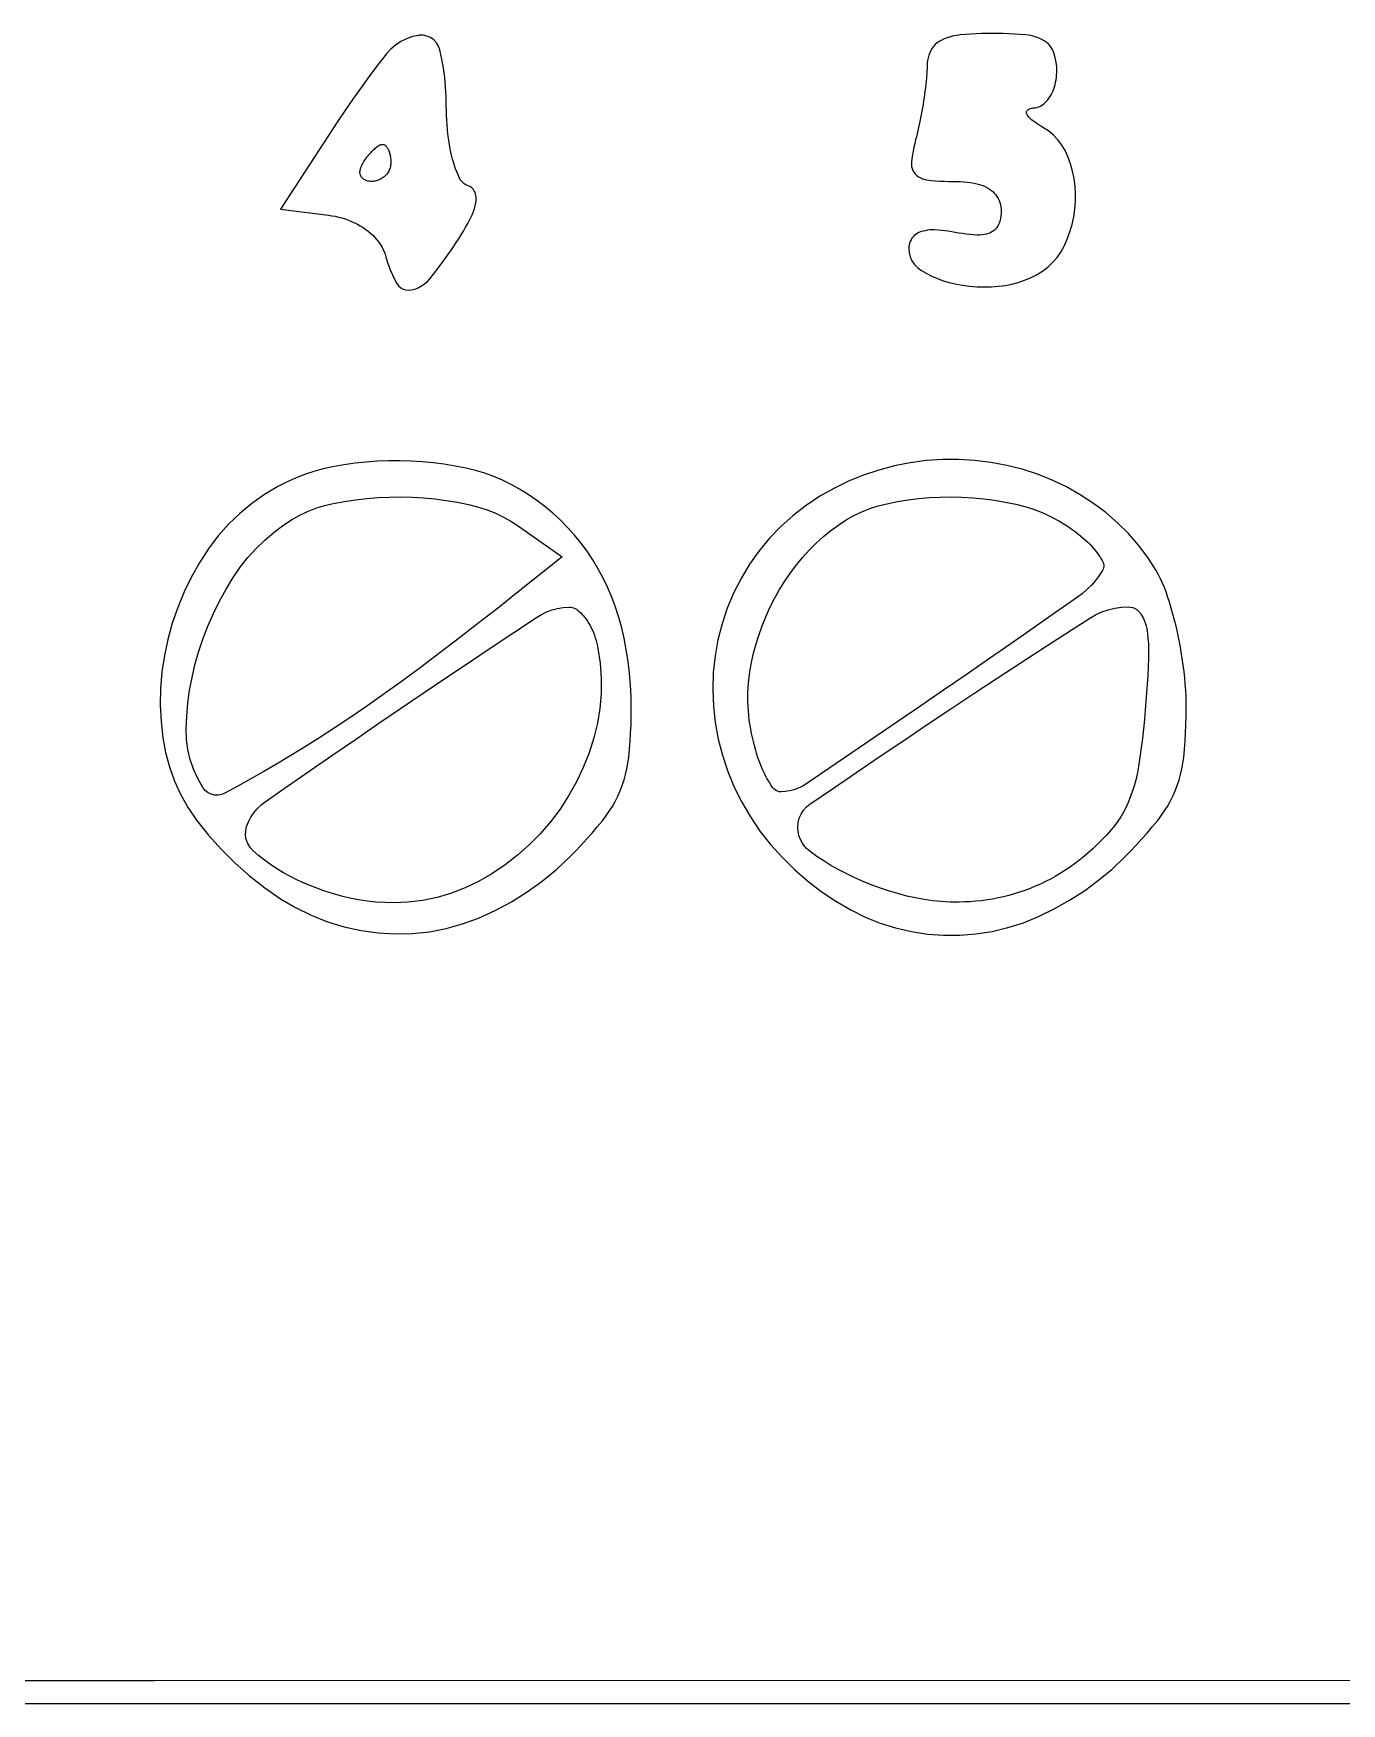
# Model space of a CAD drawing. Header units: millimetres. Extents: x -134 to 134, y -49 to 49.
# Drawn here: x -51.9 to -44.63, y -21.98 to -12.7 of the extents above; entities that cross this region are included whole.
import ezdxf

# ---------------------------------------------------------------- set-up
doc = ezdxf.new("R2010")
doc.units = ezdxf.units.MM
doc.header["$LTSCALE"] = 10
doc.header["$MEASUREMENT"] = 0

# ---------------------------------------------------------------- blocks, each defined once
blk = doc.blocks.new('DT0B-ULTRA_v_1')
at = {"color": 7, "linetype": 'Continuous', "lineweight": -3}
for points in [[(133.5877, -21.8448, 0), (0, -21.8448, 0), (-8.5374, -21.845, 0), (-17.0748, -21.8455, 0), (-25.6122, -21.8462, 0), (-34.1495, -21.8473, 0), (-42.6869, -21.8487, 0), (-51.2243, -21.8504, 0), (-51.2243, -21.8504, 0), (-51.2243, -21.8504, 0), (-58.4113, -21.8522, 0), (-65.5983, -21.8544, 0), (-72.7853, -21.857, 0), (-79.9723, -21.8601, 0)], [(-79.9723, -21.9735, 0), (-72.7853, -21.9752, 0), (-65.5983, -21.9764, 0), (-58.4113, -21.9772, 0), (-51.2243, -21.9776, 0), (-51.2243, -21.9776, 0), (-51.2243, -21.9776, 0), (-51.2243, -21.9776, 0), (-42.6869, -21.9777, 0), (-34.1495, -21.9774, 0), (-25.6122, -21.9768, 0), (-17.0748, -21.9759, 0), (-8.5374, -21.9748, 0), (0, -21.9733, 0), (0, -21.9733, 0), (133.5877, -21.9475, 0)], [(-50.2034, -13.184, 0), (-50.5221, -13.6723, 0), (-50.2553, -13.706, 0), (-50.2364, -13.7087, 0), (-50.2175, -13.7122, 0), (-50.1989, -13.7164, 0), (-50.1804, -13.7214, 0), (-50.1621, -13.727, 0), (-50.1441, -13.7334, 0), (-50.1272, -13.7402, 0), (-50.1106, -13.7477, 0), (-50.0943, -13.756, 0), (-50.0785, -13.765, 0), (-50.063, -13.7747, 0), (-50.048, -13.7851, 0), (-50.0347, -13.7952, 0), (-50.0219, -13.8061, 0), (-50.0097, -13.8175, 0), (-49.998, -13.8296, 0), (-49.9869, -13.8422, 0), (-49.9765, -13.8553, 0), (-49.9677, -13.8678, 0), (-49.9597, -13.8808, 0), (-49.9526, -13.8943, 0), (-49.9464, -13.9083, 0), (-49.9411, -13.9226, 0), (-49.9367, -13.9373, 0), (-49.9294, -13.9631, 0), (-49.9208, -13.9886, 0), (-49.911, -14.0137, 0), (-49.9002, -14.0383, 0), (-49.8882, -14.0624, 0), (-49.8751, -14.0859, 0), (-49.8659, -14.0984, 0), (-49.8543, -14.1088, 0), (-49.8409, -14.1165, 0), (-49.8261, -14.1214, 0), (-49.8106, -14.1231, 0), (-49.7952, -14.1215, 0), (-49.7754, -14.1163, 0), (-49.7564, -14.1089, 0), (-49.7383, -14.0993, 0), (-49.7215, -14.0877, 0), (-49.7061, -14.0742, 0), (-49.6924, -14.0591, 0), (-49.6665, -14.0265, 0), (-49.6411, -13.9935, 0), (-49.6163, -13.9601, 0), (-49.5921, -13.9263, 0), (-49.5684, -13.8921, 0), (-49.5453, -13.8575, 0), (-49.5319, -13.8367, 0), (-49.5188, -13.8157, 0), (-49.506, -13.7945, 0), (-49.4936, -13.7731, 0), (-49.4814, -13.7516, 0), (-49.4696, -13.7299, 0), (-49.4623, -13.7153, 0), (-49.4557, -13.7004, 0), (-49.4498, -13.6852, 0), (-49.4447, -13.6697, 0), (-49.4403, -13.6539, 0), (-49.4367, -13.638, 0), (-49.4352, -13.6277, 0), (-49.4347, -13.6174, 0), (-49.4352, -13.607, 0), (-49.4368, -13.5967, 0), (-49.4393, -13.5866, 0), (-49.4429, -13.5769, 0), (-49.447, -13.5687, 0), (-49.4523, -13.5611, 0), (-49.4585, -13.5544, 0), (-49.4657, -13.5487, 0), (-49.4736, -13.544, 0), (-49.4821, -13.5405, 0), (-49.4918, -13.5365, 0), (-49.501, -13.5312, 0), (-49.5093, -13.5247, 0), (-49.5166, -13.5171, 0), (-49.5229, -13.5086, 0), (-49.5279, -13.4994, 0), (-49.5355, -13.4823, 0), (-49.5425, -13.4651, 0), (-49.5491, -13.4476, 0), (-49.5552, -13.43, 0), (-49.5607, -13.4122, 0), (-49.5658, -13.3943, 0), (-49.5716, -13.3715, 0), (-49.5769, -13.3485, 0), (-49.5815, -13.3254, 0), (-49.5856, -13.3021, 0), (-49.5891, -13.2788, 0), (-49.592, -13.2554, 0), (-49.5946, -13.2293, 0), (-49.5968, -13.2032, 0), (-49.5985, -13.177, 0), (-49.5997, -13.1508, 0), (-49.6004, -13.1246, 0), (-49.6006, -13.0983, 0), (-49.6016, -13.046, 0), (-49.6046, -12.9937, 0), (-49.6096, -12.9415, 0), (-49.6166, -12.8896, 0), (-49.6255, -12.838, 0), (-49.6364, -12.7868, 0), (-49.6436, -12.7661, 0), (-49.6549, -12.7473, 0), (-49.6699, -12.7313, 0), (-49.6879, -12.7187, 0), (-49.7081, -12.7102, 0), (-49.7296, -12.706, 0), (-49.7515, -12.7064, 0), (-49.7533, -12.7067, 0), (-49.7879, -12.7138, 0), (-49.8214, -12.7253, 0), (-49.8531, -12.7409, 0), (-49.8826, -12.7604, 0), (-49.9094, -12.7834, 0), (-49.9331, -12.8096, 0), (-49.9806, -12.8702, 0), (-50.0271, -12.9315, 0), (-50.0727, -12.9936, 0), (-50.1172, -13.0564, 0), (-50.1608, -13.1199, 0), (-50.2034, -13.184, 0)], [(-46.9293, -12.8756, 0), (-46.9295, -12.8899, 0), (-46.93, -12.9041, 0), (-46.9307, -12.9183, 0), (-46.9316, -12.9326, 0), (-46.9328, -12.9468, 0), (-46.9342, -12.9609, 0), (-46.9362, -12.9793, 0), (-46.9384, -12.9976, 0), (-46.9407, -13.0159, 0), (-46.9431, -13.0341, 0), (-46.9457, -13.0524, 0), (-46.9485, -13.0706, 0), (-46.9515, -13.0898, 0), (-46.9547, -13.1089, 0), (-46.958, -13.128, 0), (-46.9614, -13.147, 0), (-46.9651, -13.1661, 0), (-46.9688, -13.1851, 0), (-46.9723, -13.2022, 0), (-46.976, -13.2192, 0), (-46.9799, -13.2361, 0), (-46.984, -13.2531, 0), (-46.9882, -13.27, 0), (-46.9927, -13.2868, 0), (-46.9979, -13.3073, 0), (-47.0025, -13.328, 0), (-47.0066, -13.3488, 0), (-47.0102, -13.3697, 0), (-47.0132, -13.3906, 0), (-47.0157, -13.4117, 0), (-47.0161, -13.4233, 0), (-47.0148, -13.4349, 0), (-47.012, -13.4462, 0), (-47.0077, -13.457, 0), (-47.0019, -13.467, 0), (-46.9947, -13.4762, 0), (-46.9859, -13.4849, 0), (-46.9762, -13.4925, 0), (-46.9655, -13.4989, 0), (-46.9542, -13.5039, 0), (-46.9424, -13.5075, 0), (-46.9303, -13.5097, 0), (-46.9062, -13.5123, 0), (-46.8822, -13.5144, 0), (-46.8581, -13.516, 0), (-46.834, -13.5172, 0), (-46.8098, -13.5179, 0), (-46.7857, -13.5181, 0), (-46.7659, -13.5184, 0), (-46.7461, -13.5192, 0), (-46.7263, -13.5206, 0), (-46.7066, -13.5226, 0), (-46.687, -13.5251, 0), (-46.6674, -13.5281, 0), (-46.6528, -13.5311, 0), (-46.6383, -13.535, 0), (-46.6242, -13.5399, 0), (-46.6104, -13.5456, 0), (-46.5969, -13.5522, 0), (-46.584, -13.5597, 0), (-46.5739, -13.5665, 0), (-46.5645, -13.5742, 0), (-46.5558, -13.5827, 0), (-46.5479, -13.592, 0), (-46.5408, -13.6018, 0), (-46.5346, -13.6123, 0), (-46.5292, -13.6236, 0), (-46.5247, -13.6352, 0), (-46.5212, -13.6472, 0), (-46.5187, -13.6594, 0), (-46.5172, -13.6718, 0), (-46.5167, -13.6843, 0), (-46.5171, -13.697, 0), (-46.5184, -13.7096, 0), (-46.5205, -13.7222, 0), (-46.5235, -13.7345, 0), (-46.5273, -13.7467, 0), (-46.5319, -13.7585, 0), (-46.5366, -13.7678, 0), (-46.5424, -13.7764, 0), (-46.5492, -13.7842, 0), (-46.5569, -13.7912, 0), (-46.5654, -13.7971, 0), (-46.5745, -13.802, 0), (-46.5866, -13.807, 0), (-46.5991, -13.8109, 0), (-46.6119, -13.8138, 0), (-46.6249, -13.8158, 0), (-46.638, -13.8166, 0), (-46.6511, -13.8164, 0), (-46.6716, -13.815, 0), (-46.6921, -13.8132, 0), (-46.7126, -13.8109, 0), (-46.733, -13.8082, 0), (-46.7534, -13.805, 0), (-46.7737, -13.8013, 0), (-46.7924, -13.798, 0), (-46.8112, -13.7951, 0), (-46.8301, -13.7926, 0), (-46.849, -13.7905, 0), (-46.8679, -13.7889, 0), (-46.8869, -13.7878, 0), (-46.9003, -13.7876, 0), (-46.9138, -13.7882, 0), (-46.9271, -13.7896, 0), (-46.9404, -13.792, 0), (-46.9534, -13.7951, 0), (-46.9662, -13.7991, 0), (-46.9754, -13.8028, 0), (-46.9841, -13.8075, 0), (-46.9923, -13.813, 0), (-46.9999, -13.8193, 0), (-47.0068, -13.8264, 0), (-47.0129, -13.8342, 0), (-47.0182, -13.8426, 0), (-47.0226, -13.8515, 0), (-47.0261, -13.8608, 0), (-47.0286, -13.8704, 0), (-47.0302, -13.8803, 0), (-47.0307, -13.8902, 0), (-47.0286, -13.9141, 0), (-47.0227, -13.9373, 0), (-47.0129, -13.9592, 0), (-46.9996, -13.9791, 0), (-46.9831, -13.9965, 0), (-46.9639, -14.011, 0), (-46.9342, -14.0284, 0), (-46.9034, -14.0441, 0), (-46.8718, -14.058, 0), (-46.8394, -14.0699, 0), (-46.8064, -14.0799, 0), (-46.7728, -14.0879, 0), (-46.733, -14.0951, 0), (-46.6929, -14.1003, 0), (-46.6525, -14.1035, 0), (-46.6121, -14.1047, 0), (-46.5716, -14.1038, 0), (-46.5313, -14.1009, 0), (-46.4947, -14.0962, 0), (-46.4585, -14.089, 0), (-46.4228, -14.0795, 0), (-46.3878, -14.0677, 0), (-46.3537, -14.0536, 0), (-46.3206, -14.0372, 0), (-46.2886, -14.0179, 0), (-46.2588, -13.9953, 0), (-46.2315, -13.9698, 0), (-46.207, -13.9416, 0), (-46.1856, -13.9109, 0), (-46.1675, -13.8783, 0), (-46.1499, -13.8389, 0), (-46.1351, -13.7985, 0), (-46.1231, -13.7572, 0), (-46.1139, -13.7151, 0), (-46.1076, -13.6725, 0), (-46.1043, -13.6296, 0), (-46.104, -13.5871, 0), (-46.1066, -13.5447, 0), (-46.1121, -13.5026, 0), (-46.1206, -13.461, 0), (-46.132, -13.4201, 0), (-46.1462, -13.3801, 0), (-46.1613, -13.3471, 0), (-46.1801, -13.3161, 0), (-46.2021, -13.2873, 0), (-46.2272, -13.2611, 0), (-46.2551, -13.2379, 0), (-46.2854, -13.2179, 0), (-46.296, -13.2116, 0), (-46.3065, -13.2051, 0), (-46.3169, -13.1983, 0), (-46.3272, -13.1914, 0), (-46.3373, -13.1843, 0), (-46.3473, -13.177, 0), (-46.353, -13.1723, 0), (-46.3584, -13.1671, 0), (-46.3633, -13.1616, 0), (-46.3678, -13.1557, 0), (-46.3718, -13.1494, 0), (-46.3753, -13.1428, 0), (-46.3765, -13.1393, 0), (-46.377, -13.1357, 0), (-46.3767, -13.132, 0), (-46.3756, -13.1284, 0), (-46.3738, -13.1251, 0), (-46.3714, -13.1223, 0), (-46.3693, -13.1206, 0), (-46.3644, -13.1175, 0), (-46.3592, -13.115, 0), (-46.3538, -13.1129, 0), (-46.3482, -13.1114, 0), (-46.3425, -13.1105, 0), (-46.3368, -13.11, 0), (-46.328, -13.1094, 0), (-46.3194, -13.1078, 0), (-46.3109, -13.1054, 0), (-46.3028, -13.1021, 0), (-46.295, -13.098, 0), (-46.2877, -13.0931, 0), (-46.2796, -13.0866, 0), (-46.272, -13.0797, 0), (-46.2647, -13.0722, 0), (-46.258, -13.0644, 0), (-46.2517, -13.0561, 0), (-46.246, -13.0474, 0), (-46.2399, -13.0369, 0), (-46.2343, -13.026, 0), (-46.2293, -13.0149, 0), (-46.2249, -13.0035, 0), (-46.2211, -12.9919, 0), (-46.2178, -12.9802, 0), (-46.2149, -12.9672, 0), (-46.2125, -12.9542, 0), (-46.2107, -12.941, 0), (-46.2093, -12.9278, 0), (-46.2085, -12.9146, 0), (-46.2083, -12.9013, 0), (-46.2088, -12.8838, 0), (-46.2103, -12.8663, 0), (-46.2129, -12.849, 0), (-46.2164, -12.8318, 0), (-46.221, -12.8149, 0), (-46.2265, -12.7983, 0), (-46.232, -12.7856, 0), (-46.2389, -12.7736, 0), (-46.2472, -12.7625, 0), (-46.2567, -12.7525, 0), (-46.2674, -12.7436, 0), (-46.2789, -12.7361, 0), (-46.2948, -12.7278, 0), (-46.3112, -12.7206, 0), (-46.328, -12.7147, 0), (-46.3453, -12.7099, 0), (-46.3628, -12.7064, 0), (-46.3805, -12.7042, 0), (-46.4117, -12.7016, 0), (-46.443, -12.6995, 0), (-46.4742, -12.6978, 0), (-46.5055, -12.6967, 0), (-46.5368, -12.6959, 0), (-46.5681, -12.6957, 0), (-46.5977, -12.6959, 0), (-46.6272, -12.6967, 0), (-46.6568, -12.6978, 0), (-46.6864, -12.6995, 0), (-46.7159, -12.7016, 0), (-46.7453, -12.7042, 0), (-46.7636, -12.7065, 0), (-46.7817, -12.7099, 0), (-46.7995, -12.7144, 0), (-46.817, -12.72, 0), (-46.8342, -12.7267, 0), (-46.8509, -12.7344, 0), (-46.8626, -12.741, 0), (-46.8736, -12.7488, 0), (-46.8838, -12.7578, 0), (-46.8929, -12.7677, 0), (-46.901, -12.7785, 0), (-46.9079, -12.7902, 0), (-46.9142, -12.8035, 0), (-46.9195, -12.8174, 0), (-46.9237, -12.8316, 0), (-46.9267, -12.8461, 0), (-46.9286, -12.8608, 0), (-46.9293, -12.8756, 0)], [(-49.909, -13.4153, 0), (-49.9093, -13.422, 0), (-49.91, -13.4287, 0), (-49.9112, -13.4354, 0), (-49.9128, -13.4419, 0), (-49.9149, -13.4483, 0), (-49.9174, -13.4545, 0), (-49.9204, -13.4607, 0), (-49.9238, -13.4667, 0), (-49.9275, -13.4724, 0), (-49.9317, -13.4779, 0), (-49.9362, -13.483, 0), (-49.941, -13.4879, 0), (-49.9463, -13.4926, 0), (-49.9518, -13.4969, 0), (-49.9576, -13.5008, 0), (-49.9637, -13.5044, 0), (-49.9699, -13.5075, 0), (-49.9764, -13.5103, 0), (-49.983, -13.5127, 0), (-49.9898, -13.5146, 0), (-49.9968, -13.5161, 0), (-50.0038, -13.5172, 0), (-50.0108, -13.5179, 0), (-50.0179, -13.5181, 0), (-50.0242, -13.5179, 0), (-50.0304, -13.5172, 0), (-50.0366, -13.5161, 0), (-50.0427, -13.5145, 0), (-50.0486, -13.5125, 0), (-50.0544, -13.5101, 0), (-50.059, -13.5076, 0), (-50.0634, -13.5045, 0), (-50.0673, -13.501, 0), (-50.0708, -13.497, 0), (-50.0737, -13.4926, 0), (-50.0761, -13.4879, 0), (-50.0781, -13.4826, 0), (-50.0796, -13.4771, 0), (-50.0804, -13.4715, 0), (-50.0807, -13.4658, 0), (-50.0803, -13.4602, 0), (-50.0793, -13.4546, 0), (-50.0776, -13.4477, 0), (-50.0754, -13.4409, 0), (-50.0729, -13.4343, 0), (-50.07, -13.4278, 0), (-50.0668, -13.4215, 0), (-50.0632, -13.4153, 0), (-50.059, -13.4085, 0), (-50.0545, -13.4018, 0), (-50.05, -13.3952, 0), (-50.0453, -13.3887, 0), (-50.0405, -13.3823, 0), (-50.0356, -13.376, 0), (-50.0308, -13.3701, 0), (-50.0259, -13.3644, 0), (-50.0209, -13.3588, 0), (-50.0158, -13.3533, 0), (-50.0105, -13.3479, 0), (-50.0051, -13.3427, 0), (-50.0005, -13.3385, 0), (-49.9958, -13.3344, 0), (-49.991, -13.3304, 0), (-49.9861, -13.3266, 0), (-49.9811, -13.3228, 0), (-49.976, -13.3192, 0), (-49.9728, -13.3172, 0), (-49.9693, -13.3156, 0), (-49.9657, -13.3142, 0), (-49.962, -13.3133, 0), (-49.9582, -13.3127, 0), (-49.9544, -13.3125, 0), (-49.9511, -13.3127, 0), (-49.948, -13.3134, 0), (-49.9449, -13.3145, 0), (-49.942, -13.316, 0), (-49.9394, -13.3179, 0), (-49.937, -13.3202, 0), (-49.9341, -13.3236, 0), (-49.9313, -13.3271, 0), (-49.9288, -13.3308, 0), (-49.9264, -13.3347, 0), (-49.9243, -13.3386, 0), (-49.9224, -13.3427, 0), (-49.9201, -13.3481, 0), (-49.9181, -13.3535, 0), (-49.9163, -13.359, 0), (-49.9148, -13.3646, 0), (-49.9135, -13.3703, 0), (-49.9124, -13.3759, 0), (-49.9114, -13.3825, 0), (-49.9105, -13.389, 0), (-49.9099, -13.3956, 0), (-49.9094, -13.4021, 0), (-49.9091, -13.4087, 0), (-49.909, -13.4153, 0)], [(-50.5368, -15.214, 0), (-50.6111, -15.2581, 0), (-50.6817, -15.3079, 0), (-50.7483, -15.363, 0), (-50.8104, -15.423, 0), (-50.8677, -15.4877, 0), (-50.9198, -15.5566, 0), (-50.9707, -15.6346, 0), (-51.0168, -15.7156, 0), (-51.0577, -15.7993, 0), (-51.0934, -15.8854, 0), (-51.1237, -15.9735, 0), (-51.1486, -16.0633, 0), (-51.1675, -16.1532, 0), (-51.1807, -16.244, 0), (-51.1883, -16.3355, 0), (-51.19, -16.4273, 0), (-51.186, -16.519, 0), (-51.1763, -16.6103, 0), (-51.1614, -16.6922, 0), (-51.1397, -16.7726, 0), (-51.1113, -16.8509, 0), (-51.0765, -16.9266, 0), (-51.0354, -16.999, 0), (-50.9884, -17.0678, 0), (-50.9219, -17.1516, 0), (-50.8505, -17.2314, 0), (-50.7745, -17.3069, 0), (-50.6942, -17.3777, 0), (-50.6099, -17.4437, 0), (-50.5219, -17.5046, 0), (-50.4386, -17.5541, 0), (-50.3517, -17.5967, 0), (-50.2617, -17.6324, 0), (-50.1691, -17.6607, 0), (-50.0746, -17.6816, 0), (-49.9787, -17.695, 0), (-49.884, -17.7004, 0), (-49.7892, -17.698, 0), (-49.695, -17.6879, 0), (-49.6018, -17.6701, 0), (-49.5105, -17.6448, 0), (-49.4215, -17.612, 0), (-49.3283, -17.5696, 0), (-49.238, -17.5213, 0), (-49.1511, -17.4671, 0), (-49.0679, -17.4074, 0), (-48.9888, -17.3425, 0), (-48.9141, -17.2725, 0), (-48.8824, -17.2402, 0), (-48.8513, -17.2074, 0), (-48.8208, -17.1741, 0), (-48.7909, -17.1402, 0), (-48.7616, -17.1058, 0), (-48.733, -17.0709, 0), (-48.7134, -17.0454, 0), (-48.695, -17.0189, 0), (-48.6779, -16.9916, 0), (-48.6621, -16.9636, 0), (-48.6477, -16.9348, 0), (-48.6347, -16.9054, 0), (-48.6231, -16.8753, 0), (-48.6129, -16.8448, 0), (-48.6042, -16.8138, 0), (-48.597, -16.7824, 0), (-48.5913, -16.7508, 0), (-48.5871, -16.7189, 0), (-48.5827, -16.6739, 0), (-48.5791, -16.6289, 0), (-48.5763, -16.5838, 0), (-48.5743, -16.5387, 0), (-48.5731, -16.4935, 0), (-48.5727, -16.4483, 0), (-48.5738, -16.3827, 0), (-48.5771, -16.3171, 0), (-48.5827, -16.2517, 0), (-48.5904, -16.1865, 0), (-48.6004, -16.1217, 0), (-48.6125, -16.0572, 0), (-48.6259, -15.9988, 0), (-48.6419, -15.9411, 0), (-48.6604, -15.8842, 0), (-48.6815, -15.8281, 0), (-48.705, -15.773, 0), (-48.731, -15.7191, 0), (-48.7579, -15.6691, 0), (-48.7872, -15.6205, 0), (-48.8188, -15.5733, 0), (-48.8526, -15.5276, 0), (-48.8886, -15.4837, 0), (-48.9265, -15.4415, 0), (-48.9667, -15.4008, 0), (-49.0087, -15.3621, 0), (-49.0525, -15.3255, 0), (-49.098, -15.2909, 0), (-49.145, -15.2584, 0), (-49.1935, -15.2282, 0), (-49.2401, -15.2024, 0), (-49.288, -15.179, 0), (-49.3371, -15.1582, 0), (-49.3872, -15.1401, 0), (-49.4382, -15.1247, 0), (-49.4899, -15.112, 0), (-49.5507, -15.0999, 0), (-49.6119, -15.0898, 0), (-49.6734, -15.0818, 0), (-49.7352, -15.0759, 0), (-49.7971, -15.0721, 0), (-49.8591, -15.0704, 0), (-49.9215, -15.0708, 0), (-49.9838, -15.0733, 0), (-50.046, -15.0779, 0), (-50.1081, -15.0846, 0), (-50.1698, -15.0933, 0), (-50.2313, -15.1042, 0), (-50.2843, -15.1159, 0), (-50.3367, -15.1303, 0), (-50.3882, -15.1474, 0), (-50.4389, -15.167, 0), (-50.4884, -15.1893, 0), (-50.5368, -15.214, 0)], [(-47.5251, -15.2683, 0), (-47.6012, -15.3187, 0), (-47.6734, -15.3745, 0), (-47.7412, -15.4354, 0), (-47.8043, -15.5012, 0), (-47.8624, -15.5715, 0), (-47.9152, -15.6459, 0), (-47.9625, -15.7243, 0), (-48.004, -15.8058, 0), (-48.0394, -15.8902, 0), (-48.0685, -15.977, 0), (-48.0912, -16.0656, 0), (-48.1074, -16.1557, 0), (-48.1171, -16.2481, 0), (-48.1202, -16.341, 0), (-48.1167, -16.4338, 0), (-48.1065, -16.5261, 0), (-48.0897, -16.6175, 0), (-48.0664, -16.7075, 0), (-48.0365, -16.797, 0), (-48.0004, -16.8842, 0), (-47.9585, -16.9687, 0), (-47.9109, -17.0502, 0), (-47.8579, -17.1283, 0), (-47.7996, -17.2025, 0), (-47.7352, -17.2744, 0), (-47.6665, -17.3421, 0), (-47.5937, -17.4055, 0), (-47.517, -17.4641, 0), (-47.4369, -17.5179, 0), (-47.3536, -17.5666, 0), (-47.273, -17.6065, 0), (-47.1897, -17.64, 0), (-47.104, -17.667, 0), (-47.0165, -17.6873, 0), (-46.9276, -17.7008, 0), (-46.838, -17.7075, 0), (-46.7476, -17.7072, 0), (-46.6575, -17.7001, 0), (-46.5682, -17.6861, 0), (-46.4803, -17.6653, 0), (-46.3941, -17.6379, 0), (-46.3103, -17.604, 0), (-46.2224, -17.5611, 0), (-46.1373, -17.5131, 0), (-46.0552, -17.46, 0), (-45.9764, -17.4021, 0), (-45.9013, -17.3395, 0), (-45.8301, -17.2725, 0), (-45.7984, -17.2402, 0), (-45.7673, -17.2074, 0), (-45.7368, -17.1741, 0), (-45.7069, -17.1402, 0), (-45.6777, -17.1058, 0), (-45.649, -17.0709, 0), (-45.6294, -17.0454, 0), (-45.611, -17.0189, 0), (-45.5939, -16.9916, 0), (-45.5782, -16.9636, 0), (-45.5638, -16.9348, 0), (-45.5507, -16.9054, 0), (-45.5391, -16.8753, 0), (-45.529, -16.8448, 0), (-45.5203, -16.8138, 0), (-45.513, -16.7824, 0), (-45.5073, -16.7508, 0), (-45.5031, -16.7189, 0), (-45.4987, -16.6739, 0), (-45.4951, -16.6289, 0), (-45.4923, -16.5838, 0), (-45.4903, -16.5387, 0), (-45.4891, -16.4935, 0), (-45.4887, -16.4483, 0), (-45.489, -16.414, 0), (-45.49, -16.3796, 0), (-45.4918, -16.3453, 0), (-45.4942, -16.311, 0), (-45.4972, -16.2768, 0), (-45.501, -16.2426, 0), (-45.5057, -16.2059, 0), (-45.511, -16.1693, 0), (-45.5169, -16.1328, 0), (-45.5234, -16.0963, 0), (-45.5304, -16.06, 0), (-45.5381, -16.0238, 0), (-45.5457, -15.9902, 0), (-45.5539, -15.9567, 0), (-45.5627, -15.9233, 0), (-45.572, -15.8901, 0), (-45.5818, -15.857, 0), (-45.5922, -15.8242, 0), (-45.6008, -15.7994, 0), (-45.6102, -15.7749, 0), (-45.6206, -15.7508, 0), (-45.6318, -15.7271, 0), (-45.6439, -15.7038, 0), (-45.6568, -15.681, 0), (-45.7029, -15.6089, 0), (-45.7541, -15.5403, 0), (-45.81, -15.4756, 0), (-45.8704, -15.415, 0), (-45.935, -15.3589, 0), (-46.0034, -15.3076, 0), (-46.0775, -15.2595, 0), (-46.1545, -15.2164, 0), (-46.2342, -15.1784, 0), (-46.3162, -15.1456, 0), (-46.4001, -15.1182, 0), (-46.4856, -15.0964, 0), (-46.5742, -15.0798, 0), (-46.6636, -15.0688, 0), (-46.7536, -15.0635, 0), (-46.8437, -15.0639, 0), (-46.9336, -15.0701, 0), (-47.0229, -15.0819, 0), (-47.111, -15.0993, 0), (-47.1978, -15.1224, 0), (-47.283, -15.1509, 0), (-47.3662, -15.1849, 0), (-47.447, -15.224, 0), (-47.5251, -15.2683, 0)], [(-49.199, -15.4351, 0), (-48.9571, -15.6045, 0), (-49.2018, -15.7999, 0), (-49.3097, -15.8855, 0), (-49.4182, -15.9704, 0), (-49.5272, -16.0545, 0), (-49.6368, -16.1379, 0), (-49.7469, -16.2206, 0), (-49.8577, -16.3025, 0), (-49.9465, -16.3669, 0), (-50.0361, -16.4301, 0), (-50.1266, -16.4922, 0), (-50.2179, -16.553, 0), (-50.31, -16.6126, 0), (-50.4028, -16.6711, 0), (-50.4732, -16.7142, 0), (-50.5441, -16.7566, 0), (-50.6155, -16.7983, 0), (-50.6872, -16.8391, 0), (-50.7594, -16.8792, 0), (-50.8321, -16.9186, 0), (-50.85, -16.9259, 0), (-50.8691, -16.9293, 0), (-50.8885, -16.9287, 0), (-50.9073, -16.924, 0), (-50.9247, -16.9156, 0), (-50.94, -16.9037, 0), (-50.9525, -16.8888, 0), (-50.954, -16.8865, 0), (-50.9821, -16.8371, 0), (-51.0053, -16.7852, 0), (-51.0234, -16.7314, 0), (-51.0362, -16.676, 0), (-51.0436, -16.6196, 0), (-51.0455, -16.5628, 0), (-51.0427, -16.4905, 0), (-51.0365, -16.4183, 0), (-51.0269, -16.3465, 0), (-51.0139, -16.2753, 0), (-50.9975, -16.2047, 0), (-50.9778, -16.135, 0), (-50.9535, -16.0622, 0), (-50.926, -15.9906, 0), (-50.8952, -15.9202, 0), (-50.8613, -15.8514, 0), (-50.8244, -15.7841, 0), (-50.7844, -15.7186, 0), (-50.7458, -15.6626, 0), (-50.7037, -15.6092, 0), (-50.6582, -15.5586, 0), (-50.6096, -15.5112, 0), (-50.5579, -15.4669, 0), (-50.5036, -15.4261, 0), (-50.4616, -15.3988, 0), (-50.4178, -15.3744, 0), (-50.3725, -15.3531, 0), (-50.3258, -15.3349, 0), (-50.278, -15.3199, 0), (-50.2293, -15.3082, 0), (-50.1674, -15.2967, 0), (-50.105, -15.2873, 0), (-50.0424, -15.2801, 0), (-49.9795, -15.2751, 0), (-49.9165, -15.2723, 0), (-49.8535, -15.2716, 0), (-49.7902, -15.2731, 0), (-49.727, -15.2769, 0), (-49.664, -15.2828, 0), (-49.6012, -15.2908, 0), (-49.5387, -15.3011, 0), (-49.4766, -15.3135, 0), (-49.4273, -15.3259, 0), (-49.379, -15.3416, 0), (-49.3318, -15.3605, 0), (-49.2859, -15.3824, 0), (-49.2416, -15.4073, 0), (-49.199, -15.4351, 0)], [(-46.1541, -15.4311, 0), (-46.1381, -15.4419, 0), (-46.1222, -15.453, 0), (-46.1066, -15.4644, 0), (-46.0912, -15.4762, 0), (-46.0761, -15.4883, 0), (-46.0612, -15.5006, 0), (-46.0486, -15.5117, 0), (-46.0363, -15.5231, 0), (-46.0244, -15.535, 0), (-46.0129, -15.5472, 0), (-46.0018, -15.5597, 0), (-45.9911, -15.5726, 0), (-45.9833, -15.5826, 0), (-45.976, -15.5929, 0), (-45.9691, -15.6035, 0), (-45.9626, -15.6144, 0), (-45.9566, -15.6255, 0), (-45.951, -15.6368, 0), (-45.9484, -15.6439, 0), (-45.9469, -15.6514, 0), (-45.9467, -15.659, 0), (-45.9478, -15.6665, 0), (-45.9501, -15.6738, 0), (-45.9535, -15.6805, 0), (-45.9724, -15.7088, 0), (-45.9931, -15.7358, 0), (-46.0155, -15.7613, 0), (-46.0396, -15.7852, 0), (-46.0653, -15.8075, 0), (-46.0925, -15.828, 0), (-46.2162, -15.9148, 0), (-46.34, -16.0014, 0), (-46.464, -16.0878, 0), (-46.5882, -16.174, 0), (-46.7125, -16.26, 0), (-46.837, -16.3457, 0), (-46.9642, -16.4331, 0), (-47.0916, -16.5203, 0), (-47.2191, -16.6074, 0), (-47.3467, -16.6943, 0), (-47.4745, -16.781, 0), (-47.6023, -16.8676, 0), (-47.6235, -16.8804, 0), (-47.6458, -16.8911, 0), (-47.6691, -16.8995, 0), (-47.6931, -16.9056, 0), (-47.7176, -16.9093, 0), (-47.7423, -16.9105, 0), (-47.7507, -16.9098, 0), (-47.7589, -16.9078, 0), (-47.7667, -16.9046, 0), (-47.7738, -16.9002, 0), (-47.7802, -16.8947, 0), (-47.7857, -16.8883, 0), (-47.7946, -16.8756, 0), (-47.8031, -16.8626, 0), (-47.8112, -16.8494, 0), (-47.8189, -16.836, 0), (-47.8262, -16.8223, 0), (-47.8331, -16.8085, 0), (-47.8415, -16.7902, 0), (-47.8495, -16.7718, 0), (-47.857, -16.7532, 0), (-47.864, -16.7344, 0), (-47.8705, -16.7154, 0), (-47.8765, -16.6962, 0), (-47.8829, -16.6743, 0), (-47.8889, -16.6523, 0), (-47.8945, -16.6301, 0), (-47.8997, -16.6079, 0), (-47.9045, -16.5856, 0), (-47.9089, -16.5632, 0), (-47.917, -16.5124, 0), (-47.9223, -16.4613, 0), (-47.9248, -16.4099, 0), (-47.9245, -16.3586, 0), (-47.9213, -16.3072, 0), (-47.9154, -16.2562, 0), (-47.9063, -16.2016, 0), (-47.8948, -16.1474, 0), (-47.881, -16.0938, 0), (-47.8648, -16.0409, 0), (-47.8463, -15.9887, 0), (-47.8255, -15.9374, 0), (-47.8022, -15.8862, 0), (-47.7766, -15.836, 0), (-47.7489, -15.787, 0), (-47.7192, -15.7393, 0), (-47.6874, -15.6928, 0), (-47.6536, -15.6478, 0), (-47.6193, -15.6062, 0), (-47.583, -15.5663, 0), (-47.5448, -15.5283, 0), (-47.5047, -15.4922, 0), (-47.463, -15.4581, 0), (-47.4196, -15.4261, 0), (-47.3786, -15.3994, 0), (-47.336, -15.3755, 0), (-47.2919, -15.3544, 0), (-47.2465, -15.3363, 0), (-47.2, -15.3213, 0), (-47.1526, -15.3093, 0), (-47.0938, -15.2977, 0), (-47.0347, -15.2881, 0), (-46.9753, -15.2808, 0), (-46.9156, -15.2756, 0), (-46.8558, -15.2726, 0), (-46.7959, -15.2717, 0), (-46.7353, -15.2731, 0), (-46.6748, -15.2766, 0), (-46.6144, -15.2823, 0), (-46.5542, -15.2901, 0), (-46.4944, -15.3002, 0), (-46.435, -15.3123, 0), (-46.3855, -15.325, 0), (-46.3368, -15.3406, 0), (-46.2892, -15.3591, 0), (-46.2428, -15.3804, 0), (-46.1977, -15.4044, 0), (-46.1541, -15.4311, 0)], [(-48.758, -16.1138, 0), (-48.7455, -16.1964, 0), (-48.7395, -16.2798, 0), (-48.74, -16.3634, 0), (-48.747, -16.4467, 0), (-48.7604, -16.5292, 0), (-48.7802, -16.6104, 0), (-48.8073, -16.6943, 0), (-48.8398, -16.7762, 0), (-48.8777, -16.8558, 0), (-48.9208, -16.9327, 0), (-48.9689, -17.0065, 0), (-49.0218, -17.077, 0), (-49.0788, -17.1432, 0), (-49.1401, -17.2055, 0), (-49.2054, -17.2634, 0), (-49.2745, -17.3169, 0), (-49.347, -17.3656, 0), (-49.4226, -17.4093, 0), (-49.4963, -17.4448, 0), (-49.5726, -17.4742, 0), (-49.6511, -17.4973, 0), (-49.7311, -17.5139, 0), (-49.8123, -17.5239, 0), (-49.8941, -17.5273, 0), (-49.9429, -17.5262, 0), (-49.9916, -17.5231, 0), (-50.0402, -17.5179, 0), (-50.0884, -17.5107, 0), (-50.1364, -17.5014, 0), (-50.1839, -17.49, 0), (-50.2331, -17.4762, 0), (-50.2818, -17.4605, 0), (-50.3298, -17.443, 0), (-50.3772, -17.4238, 0), (-50.4238, -17.4028, 0), (-50.4696, -17.3801, 0), (-50.5063, -17.36, 0), (-50.5421, -17.3384, 0), (-50.577, -17.3153, 0), (-50.6108, -17.2907, 0), (-50.6436, -17.2646, 0), (-50.6752, -17.2372, 0), (-50.6915, -17.2193, 0), (-50.7042, -17.1985, 0), (-50.7125, -17.1757, 0), (-50.7164, -17.1517, 0), (-50.7156, -17.1274, 0), (-50.7102, -17.1038, 0), (-50.6996, -17.0768, 0), (-50.6861, -17.0511, 0), (-50.6701, -17.027, 0), (-50.6515, -17.0047, 0), (-50.6307, -16.9845, 0), (-50.6078, -16.9667, 0), (-50.4827, -16.8795, 0), (-50.3574, -16.7926, 0), (-50.2319, -16.7059, 0), (-50.1062, -16.6195, 0), (-49.9804, -16.5333, 0), (-49.8544, -16.4474, 0), (-49.729, -16.3623, 0), (-49.6035, -16.2775, 0), (-49.4778, -16.1929, 0), (-49.3519, -16.1086, 0), (-49.2258, -16.0246, 0), (-49.0995, -15.9409, 0), (-49.072, -15.9245, 0), (-49.0432, -15.9108, 0), (-49.0131, -15.8999, 0), (-48.9822, -15.8918, 0), (-48.9506, -15.8867, 0), (-48.9187, -15.8846, 0), (-48.9102, -15.885, 0), (-48.9017, -15.8863, 0), (-48.8934, -15.8886, 0), (-48.8854, -15.8918, 0), (-48.8779, -15.8959, 0), (-48.8709, -15.9008, 0), (-48.862, -15.9082, 0), (-48.8535, -15.916, 0), (-48.8453, -15.9242, 0), (-48.8376, -15.9328, 0), (-48.8303, -15.9418, 0), (-48.8235, -15.9511, 0), (-48.8156, -15.9628, 0), (-48.8082, -15.9748, 0), (-48.8013, -15.9871, 0), (-48.7949, -15.9996, 0), (-48.7889, -16.0124, 0), (-48.7835, -16.0254, 0), (-48.7781, -16.0398, 0), (-48.7732, -16.0544, 0), (-48.7687, -16.069, 0), (-48.7647, -16.0838, 0), (-48.7611, -16.0988, 0), (-48.758, -16.1138, 0)], [(-45.7164, -16.4565, 0), (-45.7211, -16.5089, 0), (-45.7264, -16.5612, 0), (-45.7324, -16.6135, 0), (-45.739, -16.6656, 0), (-45.7462, -16.7177, 0), (-45.7541, -16.7697, 0), (-45.7602, -16.8038, 0), (-45.7676, -16.8376, 0), (-45.7765, -16.8711, 0), (-45.7867, -16.9042, 0), (-45.7982, -16.9368, 0), (-45.8111, -16.969, 0), (-45.8236, -16.9964, 0), (-45.8375, -17.0232, 0), (-45.8527, -17.0492, 0), (-45.8693, -17.0744, 0), (-45.8871, -17.0988, 0), (-45.9062, -17.1221, 0), (-45.9305, -17.1495, 0), (-45.9555, -17.1762, 0), (-45.9814, -17.2021, 0), (-46.008, -17.2273, 0), (-46.0353, -17.2517, 0), (-46.0632, -17.2752, 0), (-46.0876, -17.2946, 0), (-46.1125, -17.3132, 0), (-46.1379, -17.3312, 0), (-46.1637, -17.3484, 0), (-46.1901, -17.3649, 0), (-46.2169, -17.3806, 0), (-46.244, -17.3955, 0), (-46.2716, -17.4097, 0), (-46.2995, -17.423, 0), (-46.3278, -17.4356, 0), (-46.3565, -17.4473, 0), (-46.3855, -17.4582, 0), (-46.4148, -17.4683, 0), (-46.4444, -17.4776, 0), (-46.4743, -17.4861, 0), (-46.5043, -17.4936, 0), (-46.5346, -17.5004, 0), (-46.5651, -17.5062, 0), (-46.5959, -17.5113, 0), (-46.6269, -17.5155, 0), (-46.658, -17.5188, 0), (-46.6891, -17.5213, 0), (-46.7203, -17.5228, 0), (-46.7516, -17.5236, 0), (-46.8003, -17.523, 0), (-46.8489, -17.5204, 0), (-46.8973, -17.5158, 0), (-46.9456, -17.5091, 0), (-46.9935, -17.5004, 0), (-47.041, -17.4897, 0), (-47.0924, -17.4761, 0), (-47.1433, -17.4608, 0), (-47.1937, -17.4439, 0), (-47.2436, -17.4254, 0), (-47.2928, -17.4053, 0), (-47.3414, -17.3836, 0), (-47.3828, -17.3635, 0), (-47.4235, -17.342, 0), (-47.4635, -17.3191, 0), (-47.5027, -17.2949, 0), (-47.541, -17.2695, 0), (-47.5785, -17.2427, 0), (-47.5985, -17.2254, 0), (-47.6155, -17.2052, 0), (-47.6292, -17.1826, 0), (-47.6393, -17.1581, 0), (-47.6454, -17.1324, 0), (-47.6475, -17.1061, 0), (-47.6454, -17.0811, 0), (-47.6394, -17.0569, 0), (-47.6296, -17.0339, 0), (-47.6162, -17.0128, 0), (-47.5996, -16.9941, 0), (-47.5801, -16.9784, 0), (-47.45, -16.8895, 0), (-47.3197, -16.8009, 0), (-47.1892, -16.7126, 0), (-47.0586, -16.6246, 0), (-46.9277, -16.5368, 0), (-46.7967, -16.4493, 0), (-46.6687, -16.3643, 0), (-46.5405, -16.2797, 0), (-46.412, -16.1955, 0), (-46.2833, -16.1117, 0), (-46.1543, -16.0283, 0), (-46.0251, -15.9452, 0), (-45.9925, -15.9264, 0), (-45.9582, -15.9108, 0), (-45.9225, -15.8985, 0), (-45.8859, -15.8896, 0), (-45.8486, -15.8843, 0), (-45.811, -15.8825, 0), (-45.7984, -15.8835, 0), (-45.7861, -15.8864, 0), (-45.7744, -15.8912, 0), (-45.7636, -15.8978, 0), (-45.754, -15.906, 0), (-45.7457, -15.9155, 0), (-45.7368, -15.9288, 0), (-45.7289, -15.9428, 0), (-45.7221, -15.9573, 0), (-45.7164, -15.9723, 0), (-45.712, -15.9877, 0), (-45.7088, -16.0034, 0), (-45.7048, -16.0306, 0), (-45.7017, -16.0579, 0), (-45.6995, -16.0853, 0), (-45.6983, -16.1128, 0), (-45.698, -16.1403, 0), (-45.6986, -16.1678, 0), (-45.7008, -16.216, 0), (-45.7032, -16.2641, 0), (-45.706, -16.3123, 0), (-45.7091, -16.3604, 0), (-45.7126, -16.4085, 0), (-45.7164, -16.4565, 0)]]:
    blk.add_polyline3d(points, dxfattribs=at)

msp = doc.modelspace()

# ---------------------------------------------------------------- block references
msp.add_blockref('DT0B-ULTRA_v_1', (0, 0))

doc.saveas('drawing.dxf')
